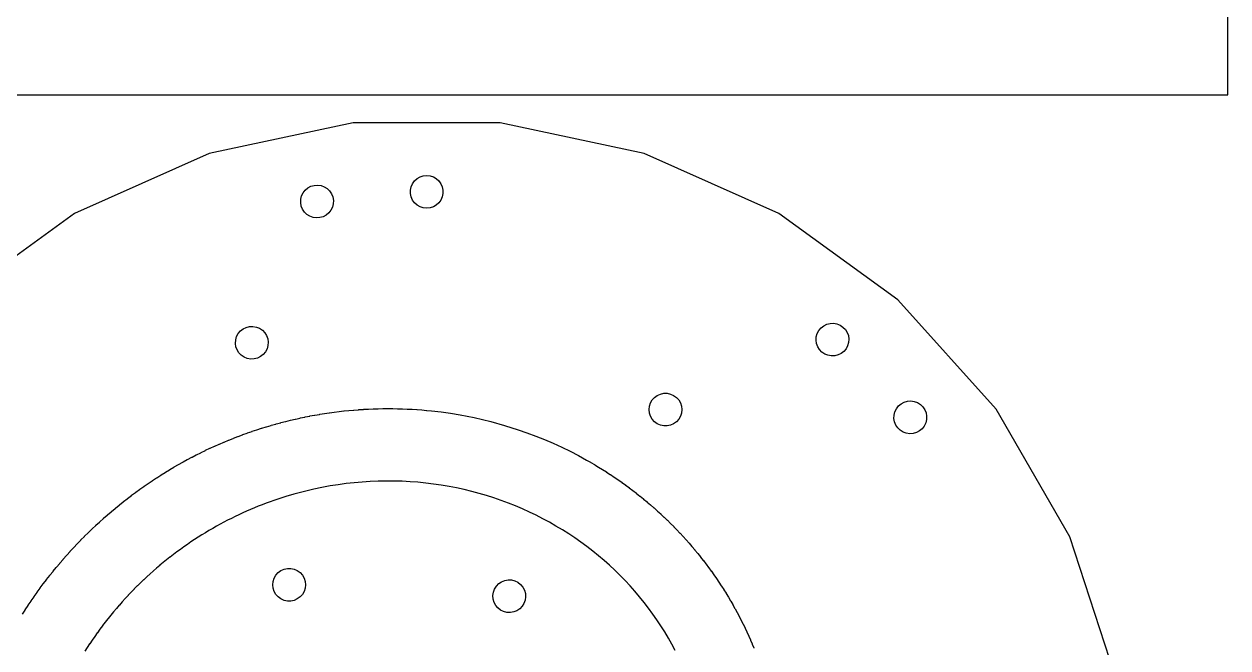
# Model space of a CAD drawing. Header units: metres. Extents: x -192 to 96, y -75 to 83.
# Drawn here: x 46.42 to 96, y 7.21 to 32.91 of the extents above; entities that cross this region are included whole.
import ezdxf

# ---------------------------------------------------------------- set-up
doc = ezdxf.new("R2010")
doc.units = ezdxf.units.M

msp = doc.modelspace()

# ---------------------------------------------------------------- linework, layer by layer
for p, q in [((96, 30), (96, 38)), ((30, 30), (96, 30)), ((59.9687, 28.8411), (54.0385, 27.5806)), ((66.0313, 28.8411), (59.9687, 28.8411)), ((71.9615, 27.5806), (66.0313, 28.8411)), ((54.0385, 27.5806), (48.5, 25.1147)), ((77.5, 25.1147), (71.9615, 27.5806)), ((58.3679, 26.2697), (58.5087, 26.2796)), ((58.5087, 26.2796), (58.6485, 26.2599)), ((62.358, 26.2086), (62.4154, 26.3375)), ((62.4154, 26.3375), (62.4984, 26.4517)), ((62.4984, 26.4517), (62.6033, 26.5461)), ((62.6033, 26.5461), (62.7255, 26.6166)), ((62.7255, 26.6166), (62.8597, 26.6602)), ((62.8597, 26.6602), (63, 26.675)), ((63, 26.675), (63.1403, 26.6602)), ((63.1403, 26.6602), (63.2745, 26.6166)), ((63.2745, 26.6166), (63.3967, 26.5461)), ((63.3967, 26.5461), (63.5016, 26.4517)), ((63.5016, 26.4517), (63.5846, 26.3375)), ((63.5846, 26.3375), (63.642, 26.2086)), ((57.8167, 25.6989), (57.8509, 25.8359)), ((57.8509, 25.8359), (57.9127, 25.9627)), ((57.9127, 25.9627), (57.9996, 26.0739)), ((57.9996, 26.0739), (58.1077, 26.1646)), ((58.1077, 26.1646), (58.2323, 26.2309)), ((58.2323, 26.2309), (58.3679, 26.2697)), ((58.6485, 26.2599), (58.7811, 26.2117)), ((58.7811, 26.2117), (58.9007, 26.1369)), ((58.9007, 26.1369), (59.0022, 26.0389)), ((59.0022, 26.0389), (59.0811, 25.9219)), ((59.0811, 25.9219), (59.134, 25.791)), ((59.134, 25.791), (59.1585, 25.6521)), ((62.3287, 26.0706), (62.358, 26.2086)), ((62.3287, 25.9294), (62.3287, 26.0706)), ((62.358, 25.7914), (62.3287, 25.9294)), ((62.4154, 25.6625), (62.358, 25.7914)), ((63.642, 25.7914), (63.5846, 25.6625)), ((63.642, 26.2086), (63.6713, 26.0706)), ((63.6713, 25.9294), (63.642, 25.7914)), ((63.6713, 26.0706), (63.6713, 25.9294)), ((57.8118, 25.5579), (57.8167, 25.6989)), ((57.8363, 25.4189), (57.8118, 25.5579)), ((57.8892, 25.2881), (57.8363, 25.4189)), ((57.9681, 25.1711), (57.8892, 25.2881)), ((59.1194, 25.3741), (59.0576, 25.2473)), ((59.1536, 25.511), (59.1194, 25.3741)), ((59.1585, 25.6521), (59.1536, 25.511)), ((62.4984, 25.5483), (62.4154, 25.6625)), ((62.6033, 25.4539), (62.4984, 25.5483)), ((62.7255, 25.3833), (62.6033, 25.4539)), ((62.8597, 25.3397), (62.7255, 25.3833)), ((63, 25.325), (62.8597, 25.3397)), ((63.1403, 25.3397), (63, 25.325)), ((63.2745, 25.3833), (63.1403, 25.3397)), ((63.3967, 25.4539), (63.2745, 25.3833)), ((63.5016, 25.5483), (63.3967, 25.4539)), ((63.5846, 25.6625), (63.5016, 25.5483)), ((48.5, 25.1147), (43.5952, 21.5512)), ((58.0696, 25.0731), (57.9681, 25.1711)), ((58.1893, 24.9983), (58.0696, 25.0731)), ((58.3219, 24.95), (58.1893, 24.9983)), ((58.4616, 24.9304), (58.3219, 24.95)), ((58.6024, 24.9402), (58.4616, 24.9304)), ((58.738, 24.9791), (58.6024, 24.9402)), ((58.8626, 25.0454), (58.738, 24.9791)), ((58.9707, 25.1361), (58.8626, 25.0454)), ((59.0576, 25.2473), (58.9707, 25.1361)), ((82.4048, 21.5512), (77.5, 25.1147)), ((86.4615, 17.0458), (82.4048, 21.5512)), ((55.3297, 20.2713), (55.4409, 20.3582)), ((55.4409, 20.3582), (55.5677, 20.42)), ((55.5677, 20.42), (55.7046, 20.4542)), ((55.7046, 20.4542), (55.8457, 20.4591)), ((55.8457, 20.4591), (55.9846, 20.4346)), ((55.9846, 20.4346), (56.1155, 20.3817)), ((56.1155, 20.3817), (56.2325, 20.3028)), ((79.1529, 20.2946), (79.2436, 20.4027)), ((79.2436, 20.4027), (79.3548, 20.4896)), ((79.3548, 20.4896), (79.4816, 20.5514)), ((79.4816, 20.5514), (79.6185, 20.5856)), ((79.6185, 20.5856), (79.7596, 20.5905)), ((79.7596, 20.5905), (79.8985, 20.566)), ((79.8985, 20.566), (80.0294, 20.5131)), ((80.0294, 20.5131), (80.1463, 20.4342)), ((80.1463, 20.4342), (80.2444, 20.3327)), ((80.2444, 20.3327), (80.3192, 20.213)), ((55.124, 19.7622), (55.1338, 19.903)), ((55.1338, 19.903), (55.1727, 20.0386)), ((55.1727, 20.0386), (55.239, 20.1632)), ((55.239, 20.1632), (55.3297, 20.2713)), ((56.2325, 20.3028), (56.3305, 20.2013)), ((56.3305, 20.2013), (56.4053, 20.0816)), ((56.4053, 20.0816), (56.4535, 19.949)), ((56.4535, 19.949), (56.4732, 19.8093)), ((79.0379, 19.8936), (79.0477, 20.0344)), ((79.0575, 19.7538), (79.0379, 19.8936)), ((79.0477, 20.0344), (79.0866, 20.17)), ((79.0866, 20.17), (79.1529, 20.2946)), ((80.3192, 20.213), (80.3674, 20.0804)), ((80.3674, 20.0804), (80.3871, 19.9407)), ((80.3871, 19.9407), (80.3772, 19.7999)), ((55.1436, 19.6225), (55.124, 19.7622)), ((55.1919, 19.4898), (55.1436, 19.6225)), ((55.2667, 19.3702), (55.1919, 19.4898)), ((55.3647, 19.2687), (55.2667, 19.3702)), ((56.3582, 19.4083), (56.2675, 19.3002)), ((56.4244, 19.5329), (56.3582, 19.4083)), ((56.4633, 19.6685), (56.4244, 19.5329)), ((56.4732, 19.8093), (56.4633, 19.6685)), ((79.1058, 19.6212), (79.0575, 19.7538)), ((79.1806, 19.5016), (79.1058, 19.6212)), ((79.2786, 19.4001), (79.1806, 19.5016)), ((79.3956, 19.3212), (79.2786, 19.4001)), ((80.0702, 19.3447), (79.9433, 19.2829)), ((80.1814, 19.4316), (80.0702, 19.3447)), ((80.2721, 19.5397), (80.1814, 19.4316)), ((80.3383, 19.6643), (80.2721, 19.5397)), ((80.3772, 19.7999), (80.3383, 19.6643)), ((55.4817, 19.1898), (55.3647, 19.2687)), ((55.6125, 19.1369), (55.4817, 19.1898)), ((55.7515, 19.1124), (55.6125, 19.1369)), ((55.8925, 19.1173), (55.7515, 19.1124)), ((56.0294, 19.1514), (55.8925, 19.1173)), ((56.1563, 19.2133), (56.0294, 19.1514)), ((56.2675, 19.3002), (56.1563, 19.2133)), ((79.5264, 19.2683), (79.3956, 19.3212)), ((79.6654, 19.2438), (79.5264, 19.2683)), ((79.8064, 19.2487), (79.6654, 19.2438)), ((79.9433, 19.2829), (79.8064, 19.2487)), ((72.2167, 17.3064), (72.2872, 17.4286)), ((72.2872, 17.4286), (72.3817, 17.5334)), ((72.3817, 17.5334), (72.4958, 17.6164)), ((72.4958, 17.6164), (72.6247, 17.6738)), ((72.6247, 17.6738), (72.7628, 17.7031)), ((72.7628, 17.7031), (72.9039, 17.7031)), ((72.9039, 17.7031), (73.0419, 17.6738)), ((73.0419, 17.6738), (73.1708, 17.6164)), ((73.1708, 17.6164), (73.285, 17.5334)), ((73.285, 17.5334), (73.3794, 17.4286)), ((73.3794, 17.4286), (73.45, 17.3064)), ((82.6643, 17.3383), (82.7999, 17.3772)), ((82.7999, 17.3772), (82.9407, 17.3871)), ((82.9407, 17.3871), (83.0804, 17.3674)), ((83.0804, 17.3674), (83.213, 17.3192)), ((58.5925, 16.8402), (58.7858, 16.8696)), ((58.7858, 16.8696), (58.7933, 16.8724)), ((58.7933, 16.8724), (58.9867, 16.8996)), ((58.9867, 16.8996), (58.9941, 16.9021)), ((58.9941, 16.9021), (59.1878, 16.9271)), ((59.1878, 16.9271), (59.1951, 16.9295)), ((59.1951, 16.9295), (59.389, 16.9522)), ((59.389, 16.9522), (59.3962, 16.9545)), ((59.3962, 16.9545), (59.5902, 16.9749)), ((59.5902, 16.9749), (59.5974, 16.9772)), ((59.5974, 16.9772), (59.7914, 16.9953)), ((59.7914, 16.9953), (59.7986, 16.9974)), ((59.7986, 16.9974), (59.9927, 17.0133)), ((59.9927, 17.0133), (59.9998, 17.0153)), ((59.9998, 17.0153), (60.194, 17.0289)), ((60.194, 17.0289), (60.2009, 17.0308)), ((60.2009, 17.0308), (60.3952, 17.0421)), ((60.3952, 17.0421), (60.4021, 17.0439)), ((60.4021, 17.0439), (60.5963, 17.0529)), ((60.5963, 17.0529), (60.6031, 17.0546)), ((60.6031, 17.0546), (60.7974, 17.0614)), ((60.7974, 17.0614), (60.8041, 17.063)), ((60.8041, 17.063), (60.9983, 17.0675)), ((60.9983, 17.0675), (61.0049, 17.069)), ((61.0049, 17.069), (61.1991, 17.0712)), ((61.1991, 17.0712), (61.2056, 17.0726)), ((61.2056, 17.0726), (61.3997, 17.0726)), ((61.3997, 17.0726), (61.4061, 17.0739)), ((61.4061, 17.0739), (61.6001, 17.0716)), ((61.6001, 17.0716), (61.6064, 17.0728)), ((61.6064, 17.0728), (61.8001, 17.0683)), ((61.8001, 17.0683), (61.8064, 17.0694)), ((61.8064, 17.0694), (62.0001, 17.0627)), ((62.0001, 17.0627), (62.0062, 17.0637)), ((62.0062, 17.0637), (62.1996, 17.0547)), ((62.1996, 17.0547), (62.2056, 17.0556)), ((62.2056, 17.0556), (62.3988, 17.0443)), ((62.3988, 17.0443), (62.4048, 17.0452)), ((62.4048, 17.0452), (62.5978, 17.0317)), ((62.5978, 17.0317), (62.6036, 17.0324)), ((62.6036, 17.0324), (62.7962, 17.0167)), ((62.7962, 17.0167), (62.802, 17.0174)), ((62.802, 17.0174), (62.9943, 16.9994)), ((62.9943, 16.9994), (63, 17)), ((63, 17), (63.192, 16.9798)), ((63.192, 16.9798), (63.1976, 16.9803)), ((63.1976, 16.9803), (63.5913, 16.9341)), ((63.5913, 16.9341), (63.9831, 16.8788)), ((63.9831, 16.8788), (64.3725, 16.8144)), ((72.1583, 17.0318), (72.1731, 17.1722)), ((72.1731, 16.8915), (72.1583, 17.0318)), ((72.1731, 17.1722), (72.2167, 17.3064)), ((72.2167, 16.7573), (72.1731, 16.8915)), ((73.45, 17.3064), (73.4936, 17.1722)), ((73.4936, 16.8915), (73.45, 16.7573)), ((73.4936, 17.1722), (73.5083, 17.0318)), ((73.5083, 17.0318), (73.4936, 16.8915)), ((82.2487, 16.8064), (82.2829, 16.9433)), ((82.2829, 16.9433), (82.3447, 17.0702)), ((82.3447, 17.0702), (82.4316, 17.1814)), ((82.4316, 17.1814), (82.5397, 17.2721)), ((82.5397, 17.2721), (82.6643, 17.3383)), ((83.213, 17.3192), (83.3327, 17.2444)), ((83.3327, 17.2444), (83.4342, 17.1463)), ((83.4342, 17.1463), (83.5131, 17.0294)), ((83.5131, 17.0294), (83.566, 16.8985)), ((83.566, 16.8985), (83.5905, 16.7596)), ((89.4928, 11.7953), (86.4615, 17.0458)), ((56.4028, 16.3287), (56.5918, 16.3829)), ((56.5918, 16.3829), (56.5999, 16.3871)), ((56.5999, 16.3871), (56.7895, 16.4391)), ((56.7895, 16.4391), (56.7976, 16.4432)), ((56.7976, 16.4432), (56.9877, 16.4929)), ((56.9877, 16.4929), (56.9957, 16.4968)), ((56.9957, 16.4968), (57.1861, 16.5443)), ((57.1861, 16.5443), (57.1941, 16.5481)), ((57.1941, 16.5481), (57.3851, 16.5934)), ((57.3851, 16.5934), (57.393, 16.597)), ((57.393, 16.597), (57.5844, 16.64)), ((57.5844, 16.64), (57.5922, 16.6435)), ((57.5922, 16.6435), (57.784, 16.6842)), ((57.784, 16.6842), (57.7917, 16.6876)), ((57.7917, 16.6876), (57.9839, 16.7261)), ((57.9839, 16.7261), (57.9916, 16.7293)), ((57.9916, 16.7293), (58.184, 16.7656)), ((58.184, 16.7656), (58.1917, 16.7687)), ((58.1917, 16.7687), (58.3844, 16.8026)), ((58.3844, 16.8026), (58.392, 16.8056)), ((58.392, 16.8056), (58.585, 16.8373)), ((58.585, 16.8373), (58.5925, 16.8402)), ((64.3725, 16.8144), (64.9521, 16.7011)), ((64.9521, 16.7011), (65.6393, 16.5386)), ((65.6393, 16.5386), (66.2052, 16.3817)), ((66.2052, 16.3817), (66.7634, 16.2056)), ((72.2872, 16.6351), (72.2167, 16.7573)), ((72.3817, 16.5302), (72.2872, 16.6351)), ((72.4958, 16.4473), (72.3817, 16.5302)), ((72.6247, 16.3899), (72.4958, 16.4473)), ((72.7628, 16.3605), (72.6247, 16.3899)), ((73.0419, 16.3899), (72.9039, 16.3605)), ((73.1708, 16.4473), (73.0419, 16.3899)), ((73.285, 16.5302), (73.1708, 16.4473)), ((73.3794, 16.6351), (73.285, 16.5302)), ((73.45, 16.7573), (73.3794, 16.6351)), ((82.2438, 16.6654), (82.2487, 16.8064)), ((82.2683, 16.5264), (82.2438, 16.6654)), ((82.3212, 16.3956), (82.2683, 16.5264)), ((82.4001, 16.2786), (82.3212, 16.3956)), ((83.5514, 16.4816), (83.4896, 16.3548)), ((83.5856, 16.6185), (83.5514, 16.4816)), ((83.5905, 16.7596), (83.5856, 16.6185)), ((55.038, 15.8537), (55.2227, 15.9234)), ((55.2227, 15.9234), (55.2311, 15.9286)), ((55.2311, 15.9286), (55.4165, 15.9961)), ((55.4165, 15.9961), (55.4249, 16.0012)), ((55.4249, 16.0012), (55.6109, 16.0665)), ((55.6109, 16.0665), (55.6193, 16.0714)), ((55.6193, 16.0714), (55.8061, 16.1345)), ((55.8061, 16.1345), (55.8143, 16.1393)), ((55.8143, 16.1393), (56.0017, 16.2002)), ((56.0017, 16.2002), (56.0099, 16.2048)), ((56.0099, 16.2048), (56.1978, 16.2635)), ((56.1978, 16.2635), (56.2061, 16.268)), ((56.2061, 16.268), (56.3946, 16.3244)), ((56.3946, 16.3244), (56.4028, 16.3287)), ((66.7634, 16.2056), (67.131, 16.0775)), ((67.131, 16.0775), (67.4946, 15.9412)), ((67.4946, 15.9412), (67.8541, 15.7967)), ((72.9039, 16.3605), (72.7628, 16.3605)), ((82.5016, 16.1806), (82.4001, 16.2786)), ((82.6212, 16.1058), (82.5016, 16.1806)), ((82.7538, 16.0575), (82.6212, 16.1058)), ((82.8936, 16.0379), (82.7538, 16.0575)), ((83.0344, 16.0477), (82.8936, 16.0379)), ((83.17, 16.0866), (83.0344, 16.0477)), ((83.2946, 16.1529), (83.17, 16.0866)), ((83.4027, 16.2436), (83.2946, 16.1529)), ((83.4896, 16.3548), (83.4027, 16.2436)), ((53.8948, 15.3553), (54.0748, 15.4379)), ((54.0748, 15.4379), (54.0833, 15.4441)), ((54.0833, 15.4441), (54.2642, 15.5246)), ((54.2642, 15.5246), (54.2727, 15.5307)), ((54.2727, 15.5307), (54.4544, 15.609)), ((54.4544, 15.609), (54.4629, 15.6149)), ((54.4629, 15.6149), (54.6454, 15.6911)), ((54.6454, 15.6911), (54.6538, 15.6968)), ((54.6538, 15.6968), (54.8372, 15.7709)), ((54.8372, 15.7709), (54.8456, 15.7764)), ((54.8456, 15.7764), (55.0296, 15.8483)), ((55.0296, 15.8483), (55.038, 15.8537)), ((67.8541, 15.7967), (68.2093, 15.6442)), ((68.2093, 15.6442), (68.5601, 15.4836)), ((68.5601, 15.4836), (68.9062, 15.3152)), ((52.957, 14.8694), (52.9656, 14.8766)), ((52.9656, 14.8766), (53.141, 14.9699)), ((53.141, 14.9699), (53.1496, 14.9769)), ((53.1496, 14.9769), (53.3259, 15.0681)), ((53.3259, 15.0681), (53.3345, 15.0749)), ((53.3345, 15.0749), (53.5118, 15.164)), ((53.5118, 15.164), (53.5203, 15.1706)), ((53.5203, 15.1706), (53.6985, 15.2575)), ((53.6985, 15.2575), (53.7071, 15.2641)), ((53.7071, 15.2641), (53.8863, 15.3489)), ((53.8863, 15.3489), (53.8948, 15.3553)), ((68.9062, 15.3152), (69.2475, 15.1392)), ((69.2475, 15.1392), (69.4163, 15.0483)), ((69.4163, 15.0483), (69.5838, 14.9555)), ((69.5838, 14.9555), (69.5878, 14.952)), ((69.5878, 14.952), (69.75, 14.8609)), ((52.0614, 14.3416), (52.2315, 14.4452)), ((52.2315, 14.4452), (52.2401, 14.4531)), ((52.2401, 14.4531), (52.4113, 14.5546)), ((52.4113, 14.5546), (52.4199, 14.5623)), ((52.4199, 14.5623), (52.5921, 14.6618)), ((52.5921, 14.6618), (52.6007, 14.6693)), ((52.6007, 14.6693), (52.7741, 14.7667)), ((52.7741, 14.7667), (52.7827, 14.7741)), ((52.7827, 14.7741), (52.957, 14.8694)), ((69.75, 14.8609), (69.7542, 14.8573)), ((69.7542, 14.8573), (69.9149, 14.7644)), ((69.9149, 14.7644), (69.9191, 14.7607)), ((69.9191, 14.7607), (70.0785, 14.6662)), ((70.0785, 14.6662), (70.0827, 14.6623)), ((70.0827, 14.6623), (70.2408, 14.5661)), ((70.2408, 14.5661), (70.2451, 14.562)), ((70.2451, 14.562), (70.4016, 14.4642)), ((70.4016, 14.4642), (70.406, 14.46)), ((70.406, 14.46), (70.5611, 14.3605)), ((51.3584, 13.8739), (51.5239, 13.9855)), ((51.5239, 13.9855), (51.5324, 13.9941)), ((51.5324, 13.9941), (51.699, 14.1037)), ((51.699, 14.1037), (51.7075, 14.1121)), ((51.7075, 14.1121), (51.8754, 14.2197)), ((51.8754, 14.2197), (51.8839, 14.228)), ((51.8839, 14.228), (52.0529, 14.3336)), ((52.0529, 14.3336), (52.0614, 14.3416)), ((59.0191, 13.8851), (58.6862, 13.8241)), ((59.3524, 13.9381), (59.0191, 13.8851)), ((59.6861, 13.983), (59.3524, 13.9381)), ((60.0182, 14.0199), (59.6861, 13.983)), ((60.3482, 14.0488), (60.0182, 14.0199)), ((60.6775, 14.0699), (60.3482, 14.0488)), ((61.0067, 14.0833), (60.6775, 14.0699)), ((61.3348, 14.0891), (61.0067, 14.0833)), ((61.663, 14.0871), (61.3348, 14.0891)), ((61.9886, 14.0777), (61.663, 14.0871)), ((62.3153, 14.0606), (61.9886, 14.0777)), ((62.6386, 14.0361), (62.3153, 14.0606)), ((62.9627, 14.0039), (62.6386, 14.0361)), ((63.2832, 13.9645), (62.9627, 14.0039)), ((63.6012, 13.918), (63.2832, 13.9645)), ((63.92, 13.8636), (63.6012, 13.918)), ((70.5611, 14.3605), (70.5654, 14.3563)), ((70.5654, 14.3563), (70.7192, 14.2551)), ((70.7192, 14.2551), (70.7236, 14.2507)), ((70.7236, 14.2507), (70.8758, 14.148)), ((70.8758, 14.148), (70.8802, 14.1434)), ((70.8802, 14.1434), (71.031, 14.0392)), ((71.031, 14.0392), (71.0355, 14.0345)), ((71.0355, 14.0345), (71.1848, 13.9286)), ((71.1848, 13.9286), (71.1892, 13.9238)), ((71.1892, 13.9238), (71.337, 13.8164)), ((50.6753, 13.3717), (50.8358, 13.4912)), ((50.8358, 13.4912), (50.8441, 13.5005)), ((50.8441, 13.5005), (51.0059, 13.618)), ((51.0059, 13.618), (51.0143, 13.6271)), ((51.0143, 13.6271), (51.1773, 13.7426)), ((51.1773, 13.7426), (51.1857, 13.7516)), ((51.1857, 13.7516), (51.35, 13.8652)), ((51.35, 13.8652), (51.3584, 13.8739)), ((57.0361, 13.3996), (56.873, 13.3462)), ((57.1997, 13.451), (57.0361, 13.3996)), ((57.528, 13.5479), (57.1997, 13.451)), ((57.6926, 13.5934), (57.528, 13.5479)), ((58.0228, 13.6783), (57.6926, 13.5934)), ((58.3541, 13.7552), (58.0228, 13.6783)), ((58.6862, 13.8241), (58.3541, 13.7552)), ((64.2337, 13.8026), (63.92, 13.8636)), ((64.5465, 13.7343), (64.2337, 13.8026)), ((64.8562, 13.659), (64.5465, 13.7343)), ((65.1637, 13.5766), (64.8562, 13.659)), ((65.4683, 13.4873), (65.1637, 13.5766)), ((65.7694, 13.3914), (65.4683, 13.4873)), ((66.0678, 13.2887), (65.7694, 13.3914)), ((71.337, 13.8164), (71.3415, 13.8114)), ((71.3415, 13.8114), (71.4878, 13.7025)), ((71.4878, 13.7025), (71.4922, 13.6975)), ((71.4922, 13.6975), (71.637, 13.5871)), ((71.637, 13.5871), (71.6415, 13.5818)), ((71.6415, 13.5818), (71.7847, 13.4699)), ((71.7847, 13.4699), (71.7892, 13.4645)), ((71.7892, 13.4645), (71.9308, 13.3512)), ((50.0139, 12.8359), (50.1689, 12.963)), ((50.1689, 12.963), (50.1771, 12.973)), ((50.1771, 12.973), (50.3335, 13.0981)), ((50.3335, 13.0981), (50.3418, 13.108)), ((50.3418, 13.108), (50.4996, 13.2312)), ((50.4996, 13.2312), (50.5079, 13.2409)), ((50.5079, 13.2409), (50.667, 13.3623)), ((50.667, 13.3623), (50.6753, 13.3717)), ((55.7446, 12.9169), (55.5856, 12.8477)), ((55.9042, 12.9841), (55.7446, 12.9169)), ((56.0643, 13.0494), (55.9042, 12.9841)), ((56.225, 13.1127), (56.0643, 13.0494)), ((56.3863, 13.174), (56.225, 13.1127)), ((56.5481, 13.2334), (56.3863, 13.174)), ((56.7103, 13.2908), (56.5481, 13.2334)), ((56.873, 13.3462), (56.7103, 13.2908)), ((66.3634, 13.1792), (66.0678, 13.2887)), ((66.6552, 13.0632), (66.3634, 13.1792)), ((66.9432, 12.941), (66.6552, 13.0632)), ((67.2282, 12.8121), (66.9432, 12.941)), ((71.9308, 13.3512), (71.9354, 13.3457)), ((71.9354, 13.3457), (72.0754, 13.2309)), ((72.0754, 13.2309), (72.08, 13.2252)), ((72.08, 13.2252), (72.2184, 13.1091)), ((72.2184, 13.1091), (72.223, 13.1032)), ((72.223, 13.1032), (72.3597, 12.9857)), ((72.3597, 12.9857), (72.3643, 12.9797)), ((72.3643, 12.9797), (72.4995, 12.8608)), ((49.3757, 12.2674), (49.525, 12.4018)), ((49.525, 12.4018), (49.533, 12.4125)), ((49.533, 12.4125), (49.6837, 12.5451)), ((49.6837, 12.5451), (49.6918, 12.5557)), ((49.6918, 12.5557), (49.844, 12.6865)), ((49.844, 12.6865), (49.8521, 12.6968)), ((49.8521, 12.6968), (50.0057, 12.8257)), ((50.0057, 12.8257), (50.0139, 12.8359)), ((54.8007, 12.4725), (54.6458, 12.3917)), ((54.9562, 12.5514), (54.8007, 12.4725)), ((55.1126, 12.6284), (54.9562, 12.5514)), ((55.2696, 12.7035), (55.1126, 12.6284)), ((55.4273, 12.7766), (55.2696, 12.7035)), ((55.5856, 12.8477), (55.4273, 12.7766)), ((67.5088, 12.6773), (67.2282, 12.8121)), ((67.7852, 12.5364), (67.5088, 12.6773)), ((68.0578, 12.3894), (67.7852, 12.5364)), ((72.4995, 12.8608), (72.504, 12.8547)), ((72.504, 12.8547), (72.6376, 12.7344)), ((72.6376, 12.7344), (72.6422, 12.7281)), ((72.6422, 12.7281), (72.774, 12.6066)), ((72.774, 12.6066), (72.7786, 12.6002)), ((72.7786, 12.6002), (72.9088, 12.4773)), ((72.9088, 12.4773), (72.9134, 12.4707)), ((72.9134, 12.4707), (73.0419, 12.3466)), ((48.9133, 11.8201), (49.058, 11.9599)), ((49.058, 11.9599), (49.0658, 11.9712)), ((49.0658, 11.9712), (49.2121, 12.1092)), ((49.2121, 12.1092), (49.22, 12.1203)), ((49.22, 12.1203), (49.3678, 12.2565)), ((49.3678, 12.2565), (49.3757, 12.2674)), ((53.8837, 11.959), (53.7338, 11.8668)), ((54.0345, 12.0494), (53.8837, 11.959)), ((54.1861, 12.1378), (54.0345, 12.0494)), ((54.3385, 12.2243), (54.1861, 12.1378)), ((54.4918, 12.309), (54.3385, 12.2243)), ((54.6458, 12.3917), (54.4918, 12.309)), ((68.3258, 12.2368), (68.0578, 12.3894)), ((68.5902, 12.078), (68.3258, 12.2368)), ((68.8496, 11.9137), (68.5902, 12.078)), ((69.1049, 11.7437), (68.8496, 11.9137)), ((73.0419, 12.3466), (73.0465, 12.3398)), ((73.0465, 12.3398), (73.1734, 12.2144)), ((73.1734, 12.2144), (73.1779, 12.2075)), ((73.1779, 12.2075), (73.303, 12.0809)), ((73.303, 12.0809), (73.3076, 12.0739)), ((73.3076, 12.0739), (73.431, 11.946)), ((73.431, 11.946), (73.4355, 11.9388)), ((73.4355, 11.9388), (73.5572, 11.8098)), ((48.4656, 11.3555), (48.6056, 11.5005)), ((48.6056, 11.5005), (48.6132, 11.5123)), ((48.6132, 11.5123), (48.7548, 11.6556)), ((48.7548, 11.6556), (48.7624, 11.6672)), ((48.7624, 11.6672), (48.9056, 11.8087)), ((48.9056, 11.8087), (48.9133, 11.8201)), ((53.1438, 11.4793), (52.9988, 11.3779)), ((53.2899, 11.579), (53.1438, 11.4793)), ((53.4369, 11.6768), (53.2899, 11.579)), ((53.5849, 11.7727), (53.4369, 11.6768)), ((53.7338, 11.8668), (53.5849, 11.7727)), ((69.3547, 11.5687), (69.1049, 11.7437)), ((69.6001, 11.3883), (69.3547, 11.5687)), ((73.5572, 11.8098), (73.5617, 11.8024)), ((73.5617, 11.8024), (73.6817, 11.6723)), ((73.6817, 11.6723), (73.6862, 11.6647)), ((73.6862, 11.6647), (73.8044, 11.5334)), ((73.8044, 11.5334), (73.8088, 11.5258)), ((73.8088, 11.5258), (73.9253, 11.3933)), ((91.3663, 6.02943), (89.4928, 11.7953)), ((48.0332, 10.874), (48.1683, 11.024)), ((48.1683, 11.024), (48.1756, 11.0364)), ((48.1756, 11.0364), (48.3123, 11.1847)), ((48.3123, 11.1847), (48.3197, 11.1969)), ((48.3197, 11.1969), (48.4581, 11.3436)), ((48.4581, 11.3436), (48.4656, 11.3555)), ((52.4258, 10.9499), (52.2894, 10.8434)), ((52.4291, 10.9539), (52.4258, 10.9499)), ((52.5666, 11.0588), (52.4291, 10.9539)), ((52.5699, 11.0626), (52.5666, 11.0588)), ((52.7118, 11.1695), (52.5699, 11.0626)), ((52.8547, 11.2746), (52.7118, 11.1695)), ((52.9988, 11.3779), (52.8547, 11.2746)), ((69.8402, 11.203), (69.6001, 11.3883)), ((70.0759, 11.0121), (69.8402, 11.203)), ((70.3062, 10.8165), (70.0759, 11.0121)), ((73.9253, 11.3933), (73.9297, 11.3854)), ((73.9297, 11.3854), (74.0444, 11.2519)), ((74.0444, 11.2519), (74.0488, 11.244)), ((74.0488, 11.244), (74.1617, 11.1094)), ((74.1617, 11.1094), (74.1661, 11.1012)), ((74.1661, 11.1012), (74.2772, 10.9656)), ((74.2772, 10.9656), (74.2815, 10.9573)), ((74.2815, 10.9573), (74.3909, 10.8206)), ((47.6168, 10.3761), (47.7467, 10.531)), ((47.7467, 10.531), (47.7538, 10.5439)), ((47.7538, 10.5439), (47.8855, 10.6972)), ((47.8855, 10.6972), (47.8926, 10.7099)), ((47.8926, 10.7099), (48.0259, 10.8615)), ((48.0259, 10.8615), (48.0332, 10.874)), ((51.8739, 10.4969), (51.7423, 10.3839)), ((51.8772, 10.5013), (51.8739, 10.4969)), ((52.0101, 10.6128), (51.8772, 10.5013)), ((52.0135, 10.6171), (52.0101, 10.6128)), ((52.1475, 10.727), (52.0135, 10.6171)), ((52.1508, 10.7311), (52.1475, 10.727)), ((52.2861, 10.8393), (52.1508, 10.7311)), ((52.2894, 10.8434), (52.2861, 10.8393)), ((56.9958, 10.3995), (57.1248, 10.4569)), ((57.1248, 10.4569), (57.2628, 10.4863)), ((57.2628, 10.4863), (57.4039, 10.4863)), ((57.4039, 10.4863), (57.5419, 10.4569)), ((57.5419, 10.4569), (57.6708, 10.3995)), ((70.5303, 10.6171), (70.3062, 10.8165)), ((70.7504, 10.4118), (70.5303, 10.6171)), ((74.3909, 10.8206), (74.3951, 10.8121)), ((74.3951, 10.8121), (74.5027, 10.6745)), ((74.5027, 10.6745), (74.5069, 10.6659)), ((74.5069, 10.6659), (74.6126, 10.5272)), ((74.6126, 10.5272), (74.6168, 10.5184)), ((74.6168, 10.5184), (74.7207, 10.3788)), ((47.2169, 9.86238), (47.3416, 10.0219)), ((47.3416, 10.0219), (47.3483, 10.0354)), ((47.3483, 10.0354), (47.4748, 10.1934)), ((47.4748, 10.1934), (47.4816, 10.2066)), ((47.4816, 10.2066), (47.6098, 10.3631)), ((47.6098, 10.3631), (47.6168, 10.3761)), ((51.3414, 10.0162), (51.2148, 9.89684)), ((51.3448, 10.0211), (51.3414, 10.0162)), ((51.4726, 10.1389), (51.3448, 10.0211)), ((51.476, 10.1438), (51.4726, 10.1389)), ((51.6051, 10.26), (51.476, 10.1438)), ((51.6085, 10.2646), (51.6051, 10.26)), ((51.7389, 10.3793), (51.6085, 10.2646)), ((51.7423, 10.3839), (51.7389, 10.3793)), ((56.6583, 9.81494), (56.6731, 9.95529)), ((56.6731, 9.95529), (56.7167, 10.0895)), ((56.7167, 10.0895), (56.7873, 10.2117)), ((56.7873, 10.2117), (56.8817, 10.3166)), ((56.8817, 10.3166), (56.9958, 10.3995)), ((57.6708, 10.3995), (57.785, 10.3166)), ((57.785, 10.3166), (57.8794, 10.2117)), ((57.8794, 10.2117), (57.95, 10.0895)), ((57.95, 10.0895), (57.9936, 9.95529)), ((57.9936, 9.95529), (58.0083, 9.81494)), ((65.9673, 9.86179), (66.0843, 9.9407)), ((66.0843, 9.9407), (66.2151, 9.99356)), ((66.2151, 9.99356), (66.3541, 10.0181)), ((66.3541, 10.0181), (66.4951, 10.0131)), ((66.4951, 10.0131), (66.632, 9.979)), ((66.632, 9.979), (66.7589, 9.91714)), ((66.7589, 9.91714), (66.8701, 9.83026)), ((70.9642, 10.203), (70.7504, 10.4118)), ((71.1726, 9.98969), (70.9642, 10.203)), ((71.3773, 9.77005), (71.1726, 9.98969)), ((74.7207, 10.3788), (74.7248, 10.3699)), ((74.7248, 10.3699), (74.8269, 10.2293)), ((74.8269, 10.2293), (74.831, 10.2202)), ((74.831, 10.2202), (74.9312, 10.0788)), ((74.9312, 10.0788), (74.9352, 10.0696)), ((74.9352, 10.0696), (75.0336, 9.92723)), ((75.0336, 9.92723), (75.0376, 9.91785)), ((75.0376, 9.91785), (75.1342, 9.77464)), ((46.8342, 9.33333), (46.9534, 9.49745)), ((46.9534, 9.49745), (46.9598, 9.51134)), ((46.9598, 9.51134), (47.0809, 9.67395)), ((47.0809, 9.67395), (47.0874, 9.6877)), ((47.0874, 9.6877), (47.2103, 9.84883)), ((47.2103, 9.84883), (47.2169, 9.86238)), ((50.8296, 9.50854), (50.7085, 9.3831)), ((50.833, 9.51398), (50.8296, 9.50854)), ((50.9555, 9.63794), (50.833, 9.51398)), ((50.9589, 9.64325), (50.9555, 9.63794)), ((51.0828, 9.76569), (50.9589, 9.64325)), ((51.0862, 9.77086), (51.0828, 9.76569)), ((51.2114, 9.89178), (51.0862, 9.77086)), ((51.2148, 9.89684), (51.2114, 9.89178)), ((56.6731, 9.67461), (56.6583, 9.81494)), ((56.7167, 9.54041), (56.6731, 9.67461)), ((56.7873, 9.4182), (56.7167, 9.54041)), ((57.95, 9.54041), (57.8794, 9.4182)), ((57.9936, 9.67461), (57.95, 9.54041)), ((58.0083, 9.81494), (57.9936, 9.67461)), ((65.7266, 9.36827), (65.7462, 9.50801)), ((65.7462, 9.50801), (65.7945, 9.64061)), ((65.7945, 9.64061), (65.8693, 9.76028)), ((65.8693, 9.76028), (65.9673, 9.86179)), ((66.8701, 9.83026), (66.9608, 9.72217)), ((66.9608, 9.72217), (67.027, 9.59758)), ((67.027, 9.59758), (67.0659, 9.46193)), ((67.0659, 9.46193), (67.0758, 9.32115)), ((71.577, 9.54553), (71.3773, 9.77005)), ((71.7708, 9.31703), (71.577, 9.54553)), ((75.1342, 9.77464), (75.138, 9.76509)), ((75.138, 9.76509), (75.2327, 9.62106)), ((75.2327, 9.62106), (75.2365, 9.61133)), ((75.2365, 9.61133), (75.3294, 9.46651)), ((75.3294, 9.46651), (75.3331, 9.45667)), ((75.3331, 9.45667), (75.4241, 9.31102)), ((46.4693, 8.78955), (46.5829, 8.95798)), ((46.5829, 8.95798), (46.5889, 8.9724)), ((46.5889, 8.9724), (46.7044, 9.13942)), ((46.7044, 9.13942), (46.7106, 9.15367)), ((46.7106, 9.15367), (46.8279, 9.31921)), ((46.8279, 9.31921), (46.8342, 9.33333)), ((50.34, 8.97485), (50.2245, 8.84358)), ((50.3433, 8.98082), (50.34, 8.97485)), ((50.4603, 9.11066), (50.3433, 8.98082)), ((50.4636, 9.11652), (50.4603, 9.11066)), ((50.582, 9.24489), (50.4636, 9.11652)), ((50.5854, 9.25063), (50.582, 9.24489)), ((50.7051, 9.37752), (50.5854, 9.25063)), ((50.7085, 9.3831), (50.7051, 9.37752)), ((56.8817, 9.31332), (56.7873, 9.4182)), ((56.9958, 9.23038), (56.8817, 9.31332)), ((57.1248, 9.17299), (56.9958, 9.23038)), ((57.2628, 9.14365), (57.1248, 9.17299)), ((57.4039, 9.14365), (57.2628, 9.14365)), ((57.5419, 9.17299), (57.4039, 9.14365)), ((57.6708, 9.23038), (57.5419, 9.17299)), ((57.785, 9.31332), (57.6708, 9.23038)), ((57.8794, 9.4182), (57.785, 9.31332)), ((65.7365, 9.22749), (65.7266, 9.36827)), ((65.7753, 9.09186), (65.7365, 9.22749)), ((65.8416, 8.96725), (65.7753, 9.09186)), ((65.9323, 8.85916), (65.8416, 8.96725)), ((66.9331, 8.92914), (66.8351, 8.82764)), ((67.0079, 9.04881), (66.9331, 8.92914)), ((67.0561, 9.18141), (67.0079, 9.04881)), ((67.0758, 9.32115), (67.0561, 9.18141)), ((71.9585, 9.0847), (71.7708, 9.31703)), ((72.1403, 8.84868), (71.9585, 9.0847)), ((75.4241, 9.31102), (75.4278, 9.30093)), ((75.4278, 9.30093), (75.5169, 9.15459)), ((75.5169, 9.15459), (75.5204, 9.14444)), ((75.5204, 9.14444), (75.6077, 8.99728)), ((75.6077, 8.99728), (75.6112, 8.98691)), ((75.6112, 8.98691), (75.6965, 8.8391)), ((46.3517, 8.60512), (46.4634, 8.77495)), ((46.4634, 8.77495), (46.4693, 8.78955)), ((49.9881, 8.55809), (49.8771, 8.42265)), ((49.9913, 8.56444), (49.9881, 8.55809)), ((50.1039, 8.69855), (49.9913, 8.56444)), ((50.1072, 8.7048), (50.1039, 8.69855)), ((50.2212, 8.83748), (50.1072, 8.7048)), ((50.2245, 8.84358), (50.2212, 8.83748)), ((66.0435, 8.77228), (65.9323, 8.85916)), ((66.1703, 8.71042), (66.0435, 8.77228)), ((66.3073, 8.67628), (66.1703, 8.71042)), ((66.4483, 8.67136), (66.3073, 8.67628)), ((66.5872, 8.69586), (66.4483, 8.67136)), ((66.7181, 8.74872), (66.5872, 8.69586)), ((66.8351, 8.82764), (66.7181, 8.74872)), ((72.3159, 8.60915), (72.1403, 8.84868)), ((72.4853, 8.36623), (72.3159, 8.60915)), ((75.6965, 8.8391), (75.7, 8.82858)), ((75.7, 8.82858), (75.7834, 8.68005)), ((75.7834, 8.68005), (75.7868, 8.6694)), ((75.7868, 8.6694), (75.8683, 8.5202)), ((75.8683, 8.5202), (75.8716, 8.50934)), ((75.8716, 8.50934), (75.9512, 8.35954)), ((49.5403, 7.98122), (49.4354, 7.84036)), ((49.5434, 7.98813), (49.5403, 7.98122)), ((49.6499, 8.12766), (49.5434, 7.98813)), ((49.653, 8.1344), (49.6499, 8.12766)), ((49.761, 8.27261), (49.653, 8.1344)), ((49.7643, 8.27925), (49.761, 8.27261)), ((49.8738, 8.41611), (49.7643, 8.27925)), ((49.8771, 8.42265), (49.8738, 8.41611)), ((72.6485, 8.12012), (72.4853, 8.36623)), ((72.8054, 7.87094), (72.6485, 8.12012)), ((75.9512, 8.35954), (75.9544, 8.34859)), ((75.9544, 8.34859), (76.0322, 8.1981)), ((76.0322, 8.1981), (76.0352, 8.187)), ((76.0352, 8.187), (76.1111, 8.03592)), ((76.1111, 8.03592), (76.114, 8.02464)), ((76.114, 8.02464), (76.188, 7.87302)), ((49.2212, 7.53326), (49.1211, 7.38855)), ((49.2242, 7.54057), (49.2212, 7.53326)), ((49.3259, 7.68401), (49.2242, 7.54057)), ((49.329, 7.69121), (49.3259, 7.68401)), ((49.4323, 7.83333), (49.329, 7.69121)), ((49.4354, 7.84036), (49.4323, 7.83333)), ((72.9559, 7.61888), (72.8054, 7.87094)), ((73.1, 7.36409), (72.9559, 7.61888)), ((76.188, 7.87302), (76.1908, 7.8616)), ((76.1908, 7.8616), (76.2629, 7.7094)), ((76.2629, 7.7094), (76.2656, 7.69781)), ((76.2656, 7.69781), (76.3357, 7.54512)), ((76.3357, 7.54512), (76.3384, 7.53345)), ((76.3384, 7.53345), (76.4066, 7.38019)), ((49.0167, 7.22762), (48.9199, 7.08046)), ((49.0197, 7.23524), (49.0167, 7.22762)), ((49.1181, 7.38113), (49.0197, 7.23524)), ((49.1211, 7.38855), (49.1181, 7.38113)), ((73.2377, 7.10672), (73.1, 7.36409)), ((76.4066, 7.38019), (76.4091, 7.3683)), ((76.4091, 7.3683), (76.4754, 7.21463)), ((76.4754, 7.21463), (76.4778, 7.20259))]:
    msp.add_line(p, q)

doc.saveas('drawing.dxf')
